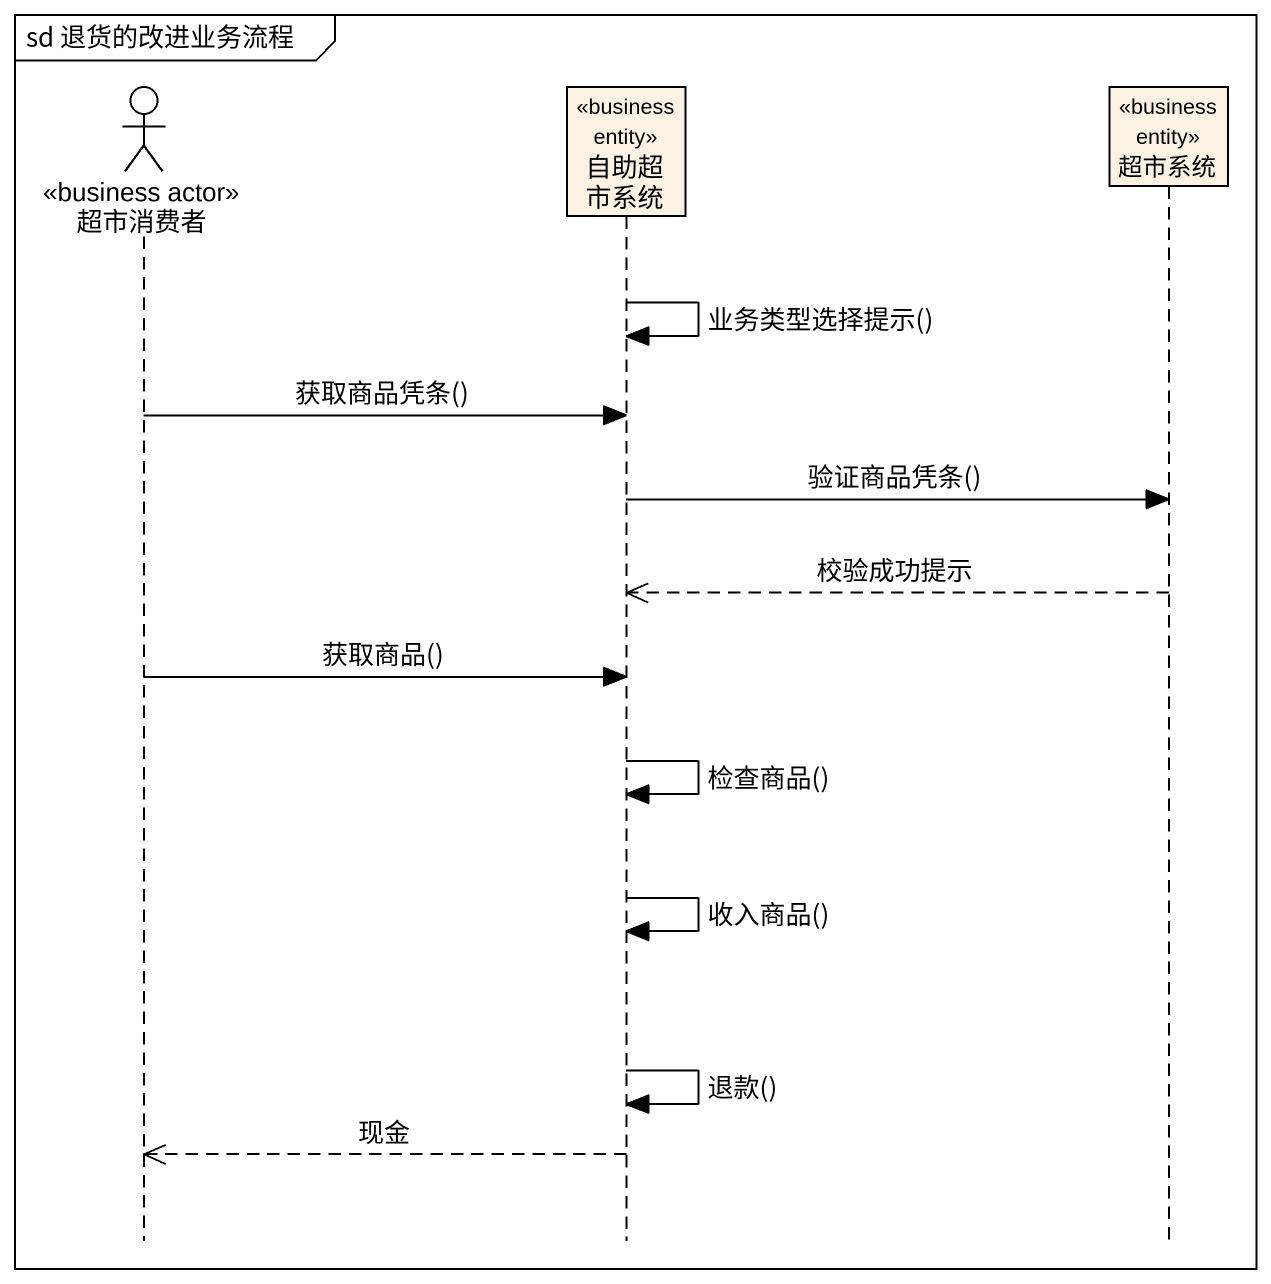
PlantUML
@startuml
mainframe sd 退货的改进业务流程
hide footbox
actor 超市消费者 <<business actor>>
participant 自助超市系统 <<business entity>>
participant 超市系统 <<business entity>>

自助超市系统 -> 自助超市系统 : 业务类型选择提示()
超市消费者 -> 自助超市系统 : 获取商品凭条()
自助超市系统 -> 超市系统 : 验证商品凭条()
超市系统 -->> 自助超市系统 : 校验成功提示
超市消费者 -> 自助超市系统 : 获取商品()
自助超市系统 -> 自助超市系统 : 检查商品()
自助超市系统 -> 自助超市系统 : 收入商品()
自助超市系统 -> 自助超市系统 : 退款()
自助超市系统 -->> 超市消费者 : 现金
@enduml
